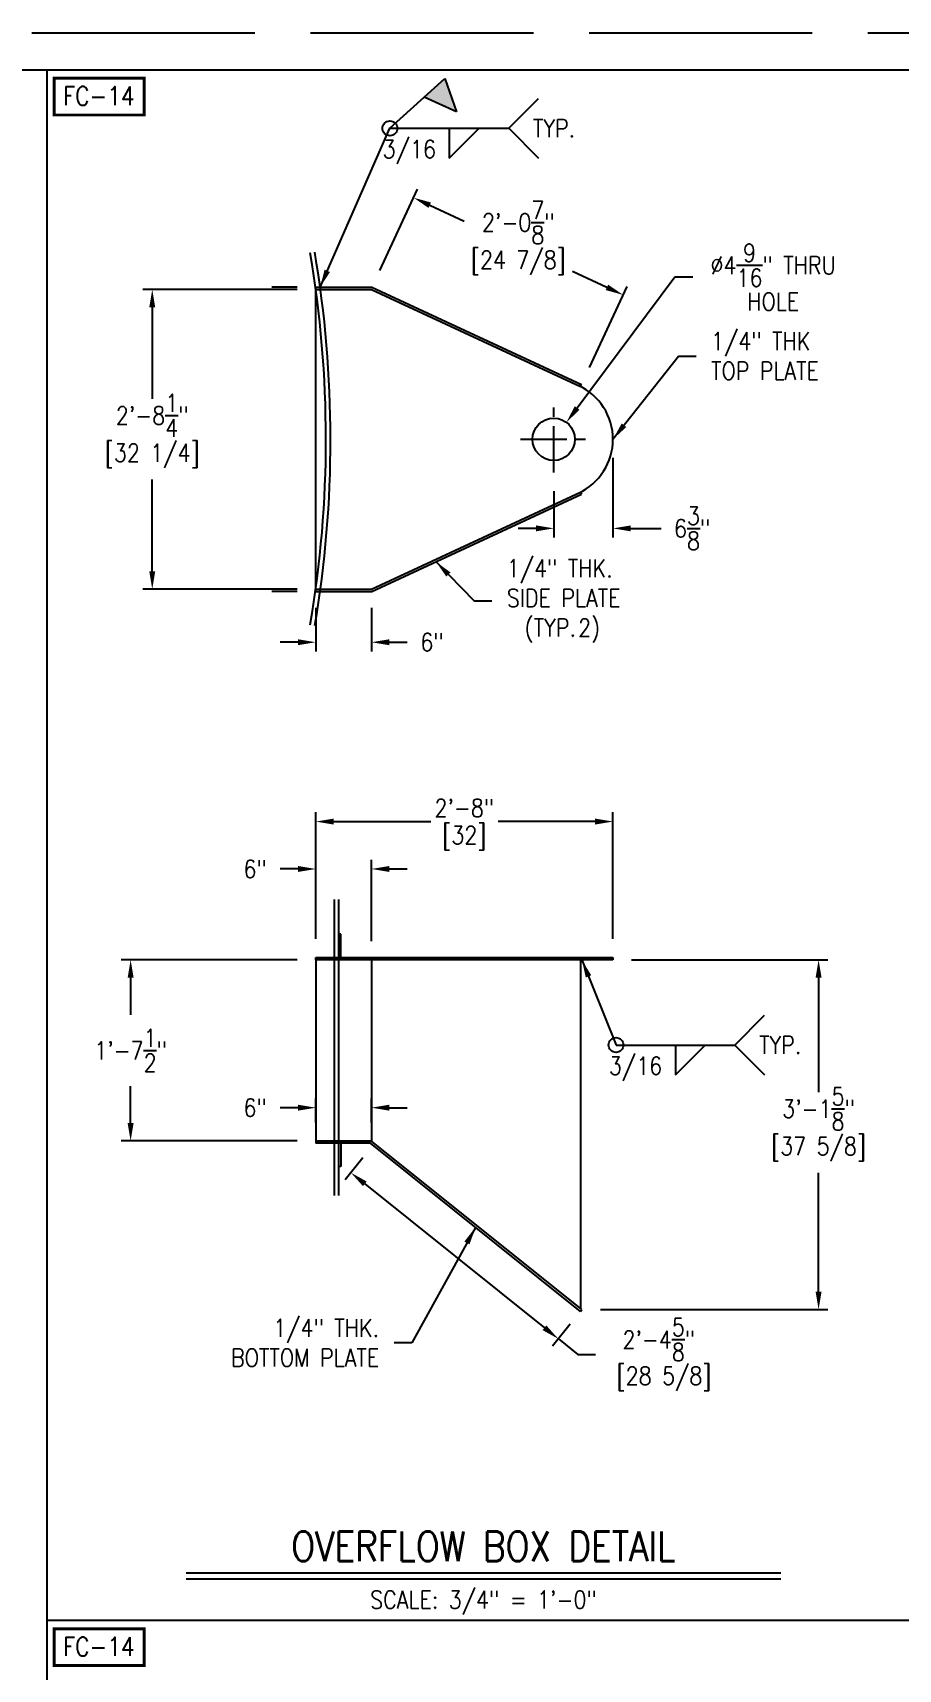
# Model space of a CAD drawing. Extents: x -36 to 1116, y 36 to 900.
# Drawn here: x 414 to 694, y 371 to 900 of the extents above; entities that cross this region are included whole.
import ezdxf
from ezdxf.enums import TextEntityAlignment as Align

# ---------------------------------------------------------------- set-up
doc = ezdxf.new("R2010")
doc.units = 0
doc.header["$LTSCALE"] = 12
doc.header["$MEASUREMENT"] = 0
doc.header["$PDMODE"] = 33
doc.header["$PDSIZE"] = -0.5
doc.linetypes.add('AM_ISO02W050', pattern=[7.5, 6, -1.5])
doc.linetypes.add('CENTER', pattern=[2, 1.25, -0.25, 0.25, -0.25])
doc.layers.get('0').update_dxf_attribs({"linetype": 'CONTINUOUS'})
doc.layers.get('Defpoints').update_dxf_attribs({"linetype": 'CONTINUOUS'})
for name, color, linetype in [('CENTER', 6, 'CENTER'), ('COVER', 3, 'CONTINUOUS'), ('DIM', 1, 'CONTINUOUS'), ('HATCH', 11, 'CONTINUOUS'), ('REPAD', 7, 'CONTINUOUS'), ('SHELL', 40, 'CONTINUOUS'), ('TEXT', 4, 'CONTINUOUS')]:
    doc.layers.add(name, color=color, linetype=linetype)
doc.styles.add('ROMANS', font='ROMANS.shx', dxfattribs={"width": 0.85, "height": 5.76})
doc.styles.get("Standard").update_dxf_attribs({"font": 'sanss___.ttf'})
doc.dimstyles.get("Standard").update_dxf_attribs({"dimtxt": 0.18, "dimasz": 0.18, "dimexe": 0.18, "dimexo": 0.0625, "dimgap": 0.09, "dimtad": 0, "dimtih": 1, "dimtoh": 1, "dimdec": 4, "dimzin": 0, "dimdsep": 46, "dimtxsty": 'Standard', "dimcen": 0.09, "dimadec": 0, "dimazin": 0, "dimtfac": 1, "dimtdec": 4, "dimtofl": 0, "dimtmove": 0, "dimatfit": 3, "dimfxl": 1, "dimtolj": 1, "dimtzin": 0, "dimarcsym": 0})

# ---------------------------------------------------------------- blocks, each defined once
blk = doc.blocks.new('*D187')
at = {"layer": 'Defpoints', "color": 0, "transparency": 16777216}
for p in [(586.63, 774.18), (578.44, 763.21)]:
    blk.add_point(p, dxfattribs=at)
at = {"layer": 'DIM', "color": 0, "lineweight": -2, "transparency": 16777216}
for p, q in [((621.65, 821.04), (590.08, 778.79)), ((627.41, 821.04), (621.65, 821.04))]:
    blk.add_line(p, q, dxfattribs=at)
at = {"layer": 'DIM', "color": 0, "transparency": 16777216}
blk.add_solid([(589.31, 779.37), (590.85, 778.22), (586.63, 774.18)], dxfattribs=at)
at = {"layer": 'DIM', "color": 0, "transparency": 16777216, "insert": (653.42, 821.04), "char_height": 5.76, "attachment_point": 5, "style": 'ROMANS'}
blk.add_mtext('\\A1;∅4{\\H1x;\\S9/16;}" THRU\\PHOLE', dxfattribs=at)
blk = doc.blocks.new('*D188')
at = {"layer": 'Defpoints', "color": 0, "transparency": 16777216}
for p in [(505.66, 600.58), (445.86, 542.08), (505.66, 542.08)]:
    blk.add_point(p, dxfattribs=at)
at = {"layer": 'DIM', "color": 0, "lineweight": -2, "transparency": 16777216}
for p, q in [((499.66, 600.58), (442.86, 600.58)), ((445.86, 594.82), (445.86, 582.85)), ((445.86, 547.84), (445.86, 559.81)), ((499.66, 542.08), (442.86, 542.08))]:
    blk.add_line(p, q, dxfattribs=at)
at = {"layer": 'DIM', "color": 0, "transparency": 16777216}
for points in [[(444.9, 594.82), (446.82, 594.82), (445.86, 600.58)], [(444.9, 547.84), (446.82, 547.84), (445.86, 542.08)]]:
    blk.add_solid(points, dxfattribs=at)
at = {"layer": 'DIM', "color": 0, "transparency": 16777216, "insert": (445.86, 571.33), "char_height": 5.76, "attachment_point": 5, "style": 'ROMANS'}
blk.add_mtext('\\A1;1\'-7{\\H1x;\\S1/2;}"', dxfattribs=at)
blk = doc.blocks.new('*D189')
at = {"layer": 'Defpoints', "color": 0, "transparency": 16777216}
for p in [(601.66, 600.58), (668.08, 600.58), (591.62, 487.64)]:
    blk.add_point(p, dxfattribs=at)
at = {"layer": 'DIM', "color": 0, "lineweight": -2, "transparency": 16777216}
for p, q in [((607.66, 600.58), (671.08, 600.58)), ((668.08, 594.82), (668.08, 557.83)), ((668.08, 493.4), (668.08, 531.77)), ((597.62, 487.64), (671.08, 487.64))]:
    blk.add_line(p, q, dxfattribs=at)
at = {"layer": 'DIM', "color": 0, "transparency": 16777216}
for points in [[(667.12, 594.82), (669.04, 594.82), (668.08, 600.58)], [(667.12, 493.4), (669.04, 493.4), (668.08, 487.64)]]:
    blk.add_solid(points, dxfattribs=at)
at = {"layer": 'DIM', "color": 0, "transparency": 16777216, "char_height": 5.76, "attachment_point": 5, "style": 'ROMANS'}
for s, insert in [('\\A1;3\'-1{\\H1x;\\S5/8;}"', (668.08, 552.48)), ('\\A1;[37 5/8]', (668.08, 539.45))]:
    blk.add_mtext(s, dxfattribs=dict(at, insert=insert))
blk = doc.blocks.new('*D190')
at = {"layer": 'Defpoints', "color": 0, "transparency": 16777216}
for p in [(505.66, 629.93), (505.66, 601.33), (523.66, 600.58)]:
    blk.add_point(p, dxfattribs=at)
at = {"layer": 'DIM', "color": 0, "lineweight": -2, "transparency": 16777216}
for p, q in [((499.9, 629.93), (494.14, 629.93)), ((505.66, 607.33), (505.66, 632.93)), ((523.66, 606.58), (523.66, 632.93)), ((529.42, 629.93), (535.18, 629.93))]:
    blk.add_line(p, q, dxfattribs=at)
at = {"layer": 'DIM', "color": 0, "transparency": 16777216}
for points in [[(499.9, 630.89), (499.9, 628.97), (505.66, 629.93)], [(529.42, 630.89), (529.42, 628.97), (523.66, 629.93)]]:
    blk.add_solid(points, dxfattribs=at)
at = {"layer": 'DIM', "color": 0, "transparency": 16777216, "insert": (486.08, 629.93), "char_height": 5.76, "attachment_point": 5, "style": 'ROMANS'}
blk.add_mtext('\\A1;6"', dxfattribs=at)
blk = doc.blocks.new('*D191')
at = {"layer": 'Defpoints', "color": 0, "transparency": 16777216}
for p in [(505.66, 645.24), (505.66, 601.33), (601.66, 601.33)]:
    blk.add_point(p, dxfattribs=at)
at = {"layer": 'DIM', "color": 0, "lineweight": -2, "transparency": 16777216}
for p, q in [((505.66, 607.33), (505.66, 648.24)), ((511.42, 645.24), (542.79, 645.24)), ((595.9, 645.24), (564.53, 645.24)), ((601.66, 607.33), (601.66, 648.24))]:
    blk.add_line(p, q, dxfattribs=at)
at = {"layer": 'DIM', "color": 0, "transparency": 16777216}
for points in [[(511.42, 646.2), (511.42, 644.28), (505.66, 645.24)], [(595.9, 646.2), (595.9, 644.28), (601.66, 645.24)]]:
    blk.add_solid(points, dxfattribs=at)
at = {"layer": 'DIM', "color": 0, "transparency": 16777216, "char_height": 5.76, "attachment_point": 5, "style": 'ROMANS'}
for s, insert in [('\\A1;2\'-8"', (553.66, 649.63)), ('\\A1;[32]', (553.66, 639.89))]:
    blk.add_mtext(s, dxfattribs=dict(at, insert=insert))
blk = doc.blocks.new('*D192')
at = {"layer": 'Defpoints', "color": 0, "transparency": 16777216}
for p in [(523.84, 817.82), (604.94, 815.33), (591.54, 786.43)]:
    blk.add_point(p, dxfattribs=at)
at = {"layer": 'DIM', "color": 0, "lineweight": -2, "transparency": 16777216}
for p, q in [((526.36, 823.26), (538.51, 849.45)), ((542.47, 844.3), (553.58, 839.15)), ((599.72, 817.76), (588.61, 822.91)), ((594.06, 791.87), (606.21, 818.06))]:
    blk.add_line(p, q, dxfattribs=at)
at = {"layer": 'DIM', "color": 0, "transparency": 16777216}
for points in [[(542.87, 845.17), (542.07, 843.43), (537.24, 846.73)], [(600.12, 818.63), (599.32, 816.89), (604.94, 815.33)]]:
    blk.add_solid(points, dxfattribs=at)
at = {"layer": 'DIM', "color": 0, "transparency": 16777216, "char_height": 5.76, "attachment_point": 5, "style": 'ROMANS'}
for s, insert in [('\\A1;2\'-0{\\H1x;\\S7/8;}"', (571.09, 838.71)), ('\\A1;[24 7/8]', (571.09, 825.68))]:
    blk.add_mtext(s, dxfattribs=dict(at, insert=insert))
blk = doc.blocks.new('*D195')
at = {"layer": 'Defpoints', "color": 0, "transparency": 16777216}
for p in [(601.66, 768.7), (582.53, 757.95), (582.53, 739.93)]:
    blk.add_point(p, dxfattribs=at)
at = {"layer": 'DIM', "color": 0, "lineweight": -2, "transparency": 16777216}
for p, q in [((601.66, 762.7), (601.66, 736.93)), ((582.53, 751.95), (582.53, 736.93)), ((576.77, 739.93), (571.01, 739.93)), ((607.42, 739.93), (617.21, 739.93))]:
    blk.add_line(p, q, dxfattribs=at)
at = {"layer": 'DIM', "color": 0, "transparency": 16777216}
for points in [[(576.77, 740.89), (576.77, 738.97), (582.53, 739.93)], [(607.42, 740.89), (607.42, 738.97), (601.66, 739.93)]]:
    blk.add_solid(points, dxfattribs=at)
at = {"layer": 'DIM', "color": 0, "transparency": 16777216, "insert": (627.26, 739.93), "char_height": 5.76, "attachment_point": 5, "style": 'ROMANS'}
blk.add_mtext('\\A1;6{\\H1x;\\S3/8;}"', dxfattribs=at)
blk = doc.blocks.new('*D201')
at = {"layer": 'Defpoints', "color": 0, "transparency": 16777216}
for p in [(505.66, 720.32), (523.66, 720.32), (505.66, 703.16)]:
    blk.add_point(p, dxfattribs=at)
at = {"layer": 'DIM', "color": 0, "lineweight": -2, "transparency": 16777216}
for p, q in [((505.66, 714.32), (505.66, 700.16)), ((523.66, 714.32), (523.66, 700.16)), ((499.9, 703.16), (494.14, 703.16)), ((529.42, 703.16), (535.18, 703.16))]:
    blk.add_line(p, q, dxfattribs=at)
at = {"layer": 'DIM', "color": 0, "transparency": 16777216}
for points in [[(499.9, 704.12), (499.9, 702.2), (505.66, 703.16)], [(529.42, 704.12), (529.42, 702.2), (523.66, 703.16)]]:
    blk.add_solid(points, dxfattribs=at)
at = {"layer": 'DIM', "color": 0, "transparency": 16777216, "insert": (543.24, 703.16), "char_height": 5.76, "attachment_point": 5, "style": 'ROMANS'}
blk.add_mtext('\\A1;6"', dxfattribs=at)
blk = doc.blocks.new('*D202')
at = {"layer": 'Defpoints', "color": 0, "transparency": 16777216}
for p in [(524.6, 541.33), (517, 531.85), (591.62, 487.64)]:
    blk.add_point(p, dxfattribs=at)
at = {"layer": 'DIM', "color": 0, "lineweight": -2, "transparency": 16777216}
for p, q in [((520.84, 536.65), (515.13, 529.51)), ((521.5, 528.25), (579.53, 481.76)), ((587.87, 482.96), (582.15, 475.82)), ((584.03, 478.16), (590.29, 473.14)), ((590.29, 473.14), (596.05, 473.14))]:
    blk.add_line(p, q, dxfattribs=at)
at = {"layer": 'DIM', "color": 0, "transparency": 16777216}
for points in [[(522.1, 529), (520.9, 527.5), (517, 531.85)], [(580.13, 482.51), (578.93, 481.01), (584.03, 478.16)]]:
    blk.add_solid(points, dxfattribs=at)
at = {"layer": 'DIM', "color": 0, "transparency": 16777216, "insert": (616.48, 473.14), "char_height": 5.76, "attachment_point": 5, "style": 'ROMANS'}
blk.add_mtext('\\A1;2\'-4{\\H1x;\\S5/8;}"\\P [28 5/8]', dxfattribs=at)
blk = doc.blocks.new('*D203')
at = {"layer": 'Defpoints', "color": 0, "transparency": 16777216}
for p in [(505.66, 552.83), (505.66, 542.08), (523.66, 542.08)]:
    blk.add_point(p, dxfattribs=at)
at = {"layer": 'DIM', "color": 0, "lineweight": -2, "transparency": 16777216}
for p, q in [((505.66, 548.08), (505.66, 555.83)), ((523.66, 548.08), (523.66, 555.83)), ((499.9, 552.83), (494.14, 552.83)), ((529.42, 552.83), (535.18, 552.83))]:
    blk.add_line(p, q, dxfattribs=at)
at = {"layer": 'DIM', "color": 0, "transparency": 16777216}
for points in [[(499.9, 553.79), (499.9, 551.87), (505.66, 552.83)], [(529.42, 553.79), (529.42, 551.87), (523.66, 552.83)]]:
    blk.add_solid(points, dxfattribs=at)
at = {"layer": 'DIM', "color": 0, "transparency": 16777216, "insert": (486.08, 552.83), "char_height": 5.76, "attachment_point": 5, "style": 'ROMANS'}
blk.add_mtext('\\A1;6"', dxfattribs=at)
blk = doc.blocks.new('*D204')
at = {"layer": 'Defpoints', "color": 0, "transparency": 16777216}
for p in [(505.66, 817.07), (452.85, 720.32), (505.66, 720.32)]:
    blk.add_point(p, dxfattribs=at)
at = {"layer": 'DIM', "color": 0, "lineweight": -2, "transparency": 16777216}
for p, q in [((499.66, 817.07), (449.85, 817.07)), ((452.85, 811.31), (452.85, 781.72)), ((452.85, 726.08), (452.85, 755.67)), ((499.66, 720.32), (449.85, 720.32))]:
    blk.add_line(p, q, dxfattribs=at)
at = {"layer": 'DIM', "color": 0, "transparency": 16777216}
for points in [[(451.89, 811.31), (453.81, 811.31), (452.85, 817.07)], [(451.89, 726.08), (453.81, 726.08), (452.85, 720.32)]]:
    blk.add_solid(points, dxfattribs=at)
at = {"layer": 'DIM', "color": 0, "transparency": 16777216, "char_height": 5.76, "attachment_point": 5, "style": 'ROMANS'}
for s, insert in [('\\A1;2\'-8{\\H1x;\\S1/4;}"', (452.85, 776.38)), ('\\A1;[32 1/4]', (452.85, 763.35))]:
    blk.add_mtext(s, dxfattribs=dict(at, insert=insert))
blk = doc.blocks.new('A$C0E4B500F')
at = {"layer": 'HATCH'}
blk.add_hatch(color=3, dxfattribs=at).paths.add_polyline_path([(10.5, 19.5), (0, 24), (0, 15)])
at = {"layer": 'DIM'}
for p, q in [((0, 0), (0, 24)), ((0, 24), (10.5, 19.5)), ((10.5, 19.5), (0, 15))]:
    blk.add_line(p, q, dxfattribs=at)

msp = doc.modelspace()

# ---------------------------------------------------------------- linework, layer by layer
for p, q in [((-24, 888), (1080, 888)), ((418.83486, 888), (418.83486, 72)), ((700.83486, 387.20776), (418.83486, 387.20776))]:
    msp.add_line(p, q)
at = {"layer": 'CENTER'}
for p, q in [((582.53402, 757.9464), (582.53402, 779.4464)), ((571.78402, 768.6964), (593.28402, 768.6964))]:
    msp.add_line(p, q, dxfattribs=at)
at = {"layer": 'COVER'}
for p, q in [((505.65902, 719.5714), (505.65902, 817.8214)), ((505.65902, 817.8214), (523.8404, 817.8214)), ((505.65902, 817.0714), (523.65902, 817.0714)), ((523.65902, 817.0714), (591.22527, 785.7474)), ((523.80991, 817.82812), (591.54072, 786.42783)), ((591.22527, 785.7474), (591.54072, 786.42783)), ((523.65902, 720.3214), (591.22527, 751.64539)), ((523.82441, 719.5714), (591.54072, 750.96496)), ((591.22527, 751.64539), (591.54072, 750.96496)), ((505.65902, 720.3214), (523.65902, 720.3214)), ((505.65902, 719.5714), (523.82441, 719.5714)), ((505.65902, 600.57812), (505.65902, 601.32812)), ((505.65902, 601.32812), (601.65902, 601.32812)), ((601.65902, 600.57812), (505.65902, 600.57812)), ((505.65902, 600.57812), (505.65902, 542.07812)), ((523.65902, 600.57812), (523.65902, 542.07812)), ((591.22527, 600.57812), (591.22527, 487.95612)), ((601.65902, 601.32812), (601.65902, 600.57812)), ((523.65902, 542.07812), (505.65902, 542.07812)), ((505.65902, 542.07812), (505.65902, 541.32812)), ((523.39567, 541.32812), (505.65902, 541.32812)), ((591.14885, 487.05639), (523.39567, 541.32812)), ((591.61773, 487.64175), (523.65902, 542.07812)), ((591.14885, 487.05639), (591.61773, 487.64175))]:
    msp.add_line(p, q, dxfattribs=at)
msp.add_circle((582.53402, 768.6964), 6.84375, dxfattribs=at)
msp.add_arc((582.53402, 768.6964), 19.125, 294.8547173, 65.1452827, dxfattribs=at)
at = {"layer": 'Defpoints', "linetype": 'AM_ISO02W050'}
msp.add_line((-36, 900), (1116, 900), dxfattribs=at)
at = {"layer": 'DIM'}
for p, q in [((567.99302, 869.13936), (577.59302, 878.73936)), ((529.59302, 869.13936), (567.99302, 869.13936)), ((548.79302, 859.53936), (558.39302, 869.13936)), ((548.79302, 869.13936), (548.79302, 859.53936)), ((567.99302, 869.13936), (577.59302, 859.53936)), ((499.61442, 817.8214), (491.4487, 817.8214)), ((499.61442, 719.5714), (491.4487, 719.5714)), ((641.05503, 573.07314), (650.65503, 582.67314)), ((602.65503, 573.07314), (641.05503, 573.07314)), ((621.85503, 563.47314), (631.45503, 573.07314)), ((621.85503, 573.07314), (621.85503, 563.47314)), ((641.05503, 573.07314), (650.65503, 563.47314)), ((463.83486, 402.56776), (655.83486, 402.56776)), ((463.83486, 400.64776), (655.83486, 400.64776))]:
    msp.add_line(p, q, dxfattribs=at)
for centre in [(529.59302, 869.13936), (602.65503, 573.07314)]:
    msp.add_circle(centre, 2.4, dxfattribs=at)
at = {"layer": 'REPAD'}
for p, q in [((513.8073, 608.82812), (513.0573, 608.82812)), ((513.8073, 601.32812), (513.8073, 608.82812)), ((513.8073, 541.32812), (513.8073, 533.82812)), ((513.8073, 533.82812), (513.0573, 533.82812))]:
    msp.add_line(p, q, dxfattribs=at)
at = {"layer": 'SHELL'}
for p, q in [((511.5573, 620.12221), (511.5573, 524.47118)), ((513.0573, 620.12221), (513.0573, 524.47118))]:
    msp.add_line(p, q, dxfattribs=at)
for points in [[(503.89535, 708.77966, 0.084375269), (503.84345, 828.9185)], [(505.37425, 708.52897, 0.084375269), (505.32213, 829.17047)]]:
    msp.add_lwpolyline(points, format="xyb", dxfattribs=at)
at = {"layer": 'TEXT', "const_width": 0.96}
for points in [[(421.17092, 885.33952), (421.17092, 873.43277), (450.22855, 873.43277), (450.22855, 885.33952)], [(421.17092, 384.54729), (421.17092, 372.64053), (450.22855, 372.64053), (450.22855, 384.54729)]]:
    msp.add_lwpolyline(points, close=True, dxfattribs=at)

# ---------------------------------------------------------------- block references
at = {"rotation": 312.1477859108951}
msp.add_blockref('A$C0E4B500F', (529.59302, 869.13936), dxfattribs=at)

# ---------------------------------------------------------------- texts
at = {"layer": 'DIM', "style": 'ROMANS', "width": 0.85}
for p in [(582.63936, 869.13936), (655.70137, 573.07314)]:
    msp.add_text('TYP.', height=5.76, dxfattribs=at).set_placement(p, align=Align.MIDDLE_CENTER)
for p in [(527.28902, 859.53936), (600.35103, 563.47314)]:
    msp.add_text('3/16', height=5.76, dxfattribs=at).set_placement(p)
for s, height, p in [('OVERFLOW BOX DETAIL', 9.6, (559.83486, 406.40776)), ('SCALE: 3/4" = 1\'-0"', 5.76, (559.83486, 391.04776))]:
    msp.add_text(s, height=height, dxfattribs=at).set_placement(p, align=Align.CENTER)
at = {"layer": 'DIM', "char_height": 5.76, "attachment_point": 4, "style": 'ROMANS'}
for s, insert in [('1/4" THK\\PTOP PLATE', (633.34894, 795.58632)), ('1/4" THK.\\PSIDE PLATE\\P\\pxi-3,l4,t4;(TYP.^I2)', (567.36311, 716.48456))]:
    msp.add_mtext(s, dxfattribs=dict(at, insert=insert))
at = {"layer": 'DIM', "insert": (526.13802, 476.88722), "char_height": 5.76, "width": 68.6954748, "attachment_point": 6, "style": 'ROMANS'}
msp.add_mtext('1/4" THK.\\PBOTTOM PLATE', dxfattribs=at)
at = {"layer": 'TEXT', "char_height": 6.048, "width": 117.1626667, "attachment_point": 1, "style": 'ROMANS'}
for insert in [(424.00768, 882.62348), (424.00768, 381.83124)]:
    msp.add_mtext('FC-14', dxfattribs=dict(at, insert=insert))

# ---------------------------------------------------------------- dimensions: what is measured, and where the dimension line sits
at = {"layer": 'DIM'}
dim = msp.add_aligned_dim(p1=(523.8404, 817.8214), p2=(591.54072, 786.42783), distance=31.86217, dimstyle='Standard', override={"dimscale": 48, "dimtxt": 5.76, "dimasz": 0.12, "dimexe": 0.0625, "dimexo": 0.125, "dimgap": 0.02, "dimlfac": 0.333333, "dimzin": 3, "dimlunit": 4, "dimpost": '\\X', "dimtxsty": 'ROMANS', "dimcen": 0}, dxfattribs=at)
dim.commit()
dim.dimension.update_dxf_attribs({"geometry": '*D192', "text_midpoint": (571.09448, 831.0302)})
dim = msp.add_diameter_dim_2p(p1=(578.43765, 763.214), p2=(586.63039, 774.17879), text='<> THRU\\PHOLE', dimstyle='Standard', override={"dimscale": 48, "dimtxt": 5.76, "dimasz": 0.12, "dimexe": 0.0625, "dimexo": 0.125, "dimgap": 0.1, "dimlfac": 0.333333, "dimzin": 3, "dimlunit": 4, "dimpost": '\\X', "dimtxsty": 'ROMANS', "dimcen": 0}, dxfattribs=at)
dim.commit()
dim.dimension.update_dxf_attribs({"geometry": '*D187', "text_midpoint": (653.42196, 821.04207), "dimtype": 163})
for base, p1, p2, override, picture, middle in [((452.84685, 720.3214), (505.65902, 817.0714), (505.65902, 720.3214), {"dimscale": 48, "dimtxt": 5.76, "dimasz": 0.12, "dimexe": 0.0625, "dimexo": 0.125, "dimgap": 0.02, "dimlfac": 0.333333, "dimzin": 3, "dimlunit": 4, "dimpost": '\\X', "dimtxsty": 'ROMANS', "dimcen": 0}, '*D204', (452.84685, 768.6964)), ((445.86078, 542.07812), (505.65902, 600.57812), (505.65902, 542.07812), {"dimscale": 48, "dimtxt": 5.76, "dimasz": 0.12, "dimexe": 0.0625, "dimexo": 0.125, "dimgap": 0.1, "dimlfac": 0.333333, "dimzin": 3, "dimlunit": 4, "dimpost": '\\X', "dimtxsty": 'ROMANS', "dimcen": 0}, '*D188', (445.86078, 571.32812))]:
    dim = msp.add_linear_dim(base=base, p1=p1, p2=p2, angle=90, dimstyle='Standard', override=override, dxfattribs=at)
    dim.commit()
    dim.dimension.update_dxf_attribs({"geometry": picture, "text_midpoint": middle})
for base, p1, p2, picture, middle in [((582.53402, 739.93336), (601.65902, 768.6964), (582.53402, 757.9464), '*D195', (627.2582, 739.93336)), ((505.65902, 703.15608), (523.65902, 720.3214), (505.65902, 720.3214), '*D201', (543.24302, 703.15608)), ((505.65902, 629.93417), (523.65902, 600.57812), (505.65902, 601.32812), '*D190', (486.07502, 629.93417)), ((505.65902, 552.83018), (523.65902, 542.07812), (505.65902, 542.07812), '*D203', (486.07502, 552.83018))]:
    dim = msp.add_linear_dim(base=base, p1=p1, p2=p2, dimstyle='Standard', override={"dimscale": 48, "dimtxt": 5.76, "dimasz": 0.12, "dimexe": 0.0625, "dimexo": 0.125, "dimgap": 0.1, "dimlfac": 0.333333, "dimzin": 3, "dimlunit": 4, "dimpost": '\\X', "dimtxsty": 'ROMANS', "dimcen": 0}, dxfattribs=at)
    dim.commit()
    dim.dimension.update_dxf_attribs({"geometry": picture, "text_midpoint": middle, "dimtype": 160})
dim = msp.add_linear_dim(base=(505.65902, 645.24242), p1=(601.65902, 601.32812), p2=(505.65902, 601.32812), dimstyle='Standard', override={"dimscale": 48, "dimtxt": 5.76, "dimasz": 0.12, "dimexe": 0.0625, "dimexo": 0.125, "dimgap": 0.02, "dimlfac": 0.333333, "dimzin": 3, "dimlunit": 4, "dimpost": '\\X', "dimtxsty": 'ROMANS', "dimcen": 0}, dxfattribs=at)
dim.commit()
dim.dimension.update_dxf_attribs({"geometry": '*D191', "text_midpoint": (553.65902, 645.24242)})
for base, p2, angle, picture, middle, dimtype in [((668.0836, 600.57812), (601.65902, 600.57812), 90, '*D189', (668.0836, 544.79687), 160), ((517.00282, 531.84959), (524.59532, 541.32812), 141.3045311, '*D202', (616.47977, 473.14312), 161)]:
    dim = msp.add_linear_dim(base=base, p1=(591.61773, 487.64175), p2=p2, angle=angle, dimstyle='Standard', override={"dimscale": 48, "dimtxt": 5.76, "dimasz": 0.12, "dimexe": 0.0625, "dimexo": 0.125, "dimgap": 0.02, "dimlfac": 0.333333, "dimzin": 3, "dimlunit": 4, "dimpost": '\\X', "dimtxsty": 'ROMANS', "dimcen": 0}, dxfattribs=at)
    dim.commit()
    dim.dimension.update_dxf_attribs({"geometry": picture, "text_midpoint": middle, "dimtype": dimtype})

# ---------------------------------------------------------------- leaders
for points in [[(507.0703, 817.8214), (529.59302, 869.13936)], [(591.61773, 600.57812), (602.65503, 573.07314)]]:
    msp.add_leader(points, dimstyle='Standard', override={"dimscale": 48, "dimtxt": 5.76, "dimasz": 0.12, "dimexe": 0.0625, "dimexo": 0.125, "dimgap": 0.1, "dimlfac": 0.333333, "dimzin": 3, "dimlunit": 4, "dimpost": '\\X', "dimtxsty": 'ROMANS', "dimcen": 0}, dxfattribs=at)
at = {"layer": 'DIM', "annotation_type": 0, "has_hookline": 1}
for points, hookline_direction, text_width in [([(601.65902, 768.6964), (622.78894, 795.58632), (628.54894, 795.58632)], 0, 39.168), ([(544.50124, 729.15726), (556.80311, 716.48456), (562.56311, 716.48456)], 0, 40.8), ([(557.27226, 514.19225), (536.69802, 476.88722), (530.93802, 476.88722)], 1, 52.92343)]:
    msp.add_leader(points, dimstyle='Standard', override={"dimscale": 48, "dimtxt": 5.76, "dimasz": 0.12, "dimexe": 0.0625, "dimexo": 0.125, "dimgap": 0.1, "dimlfac": 0.333333, "dimzin": 3, "dimlunit": 4, "dimpost": '\\X', "dimtxsty": 'ROMANS', "dimcen": 0}, dxfattribs=dict(at, hookline_direction=hookline_direction, text_width=text_width))

doc.saveas('drawing.dxf')
